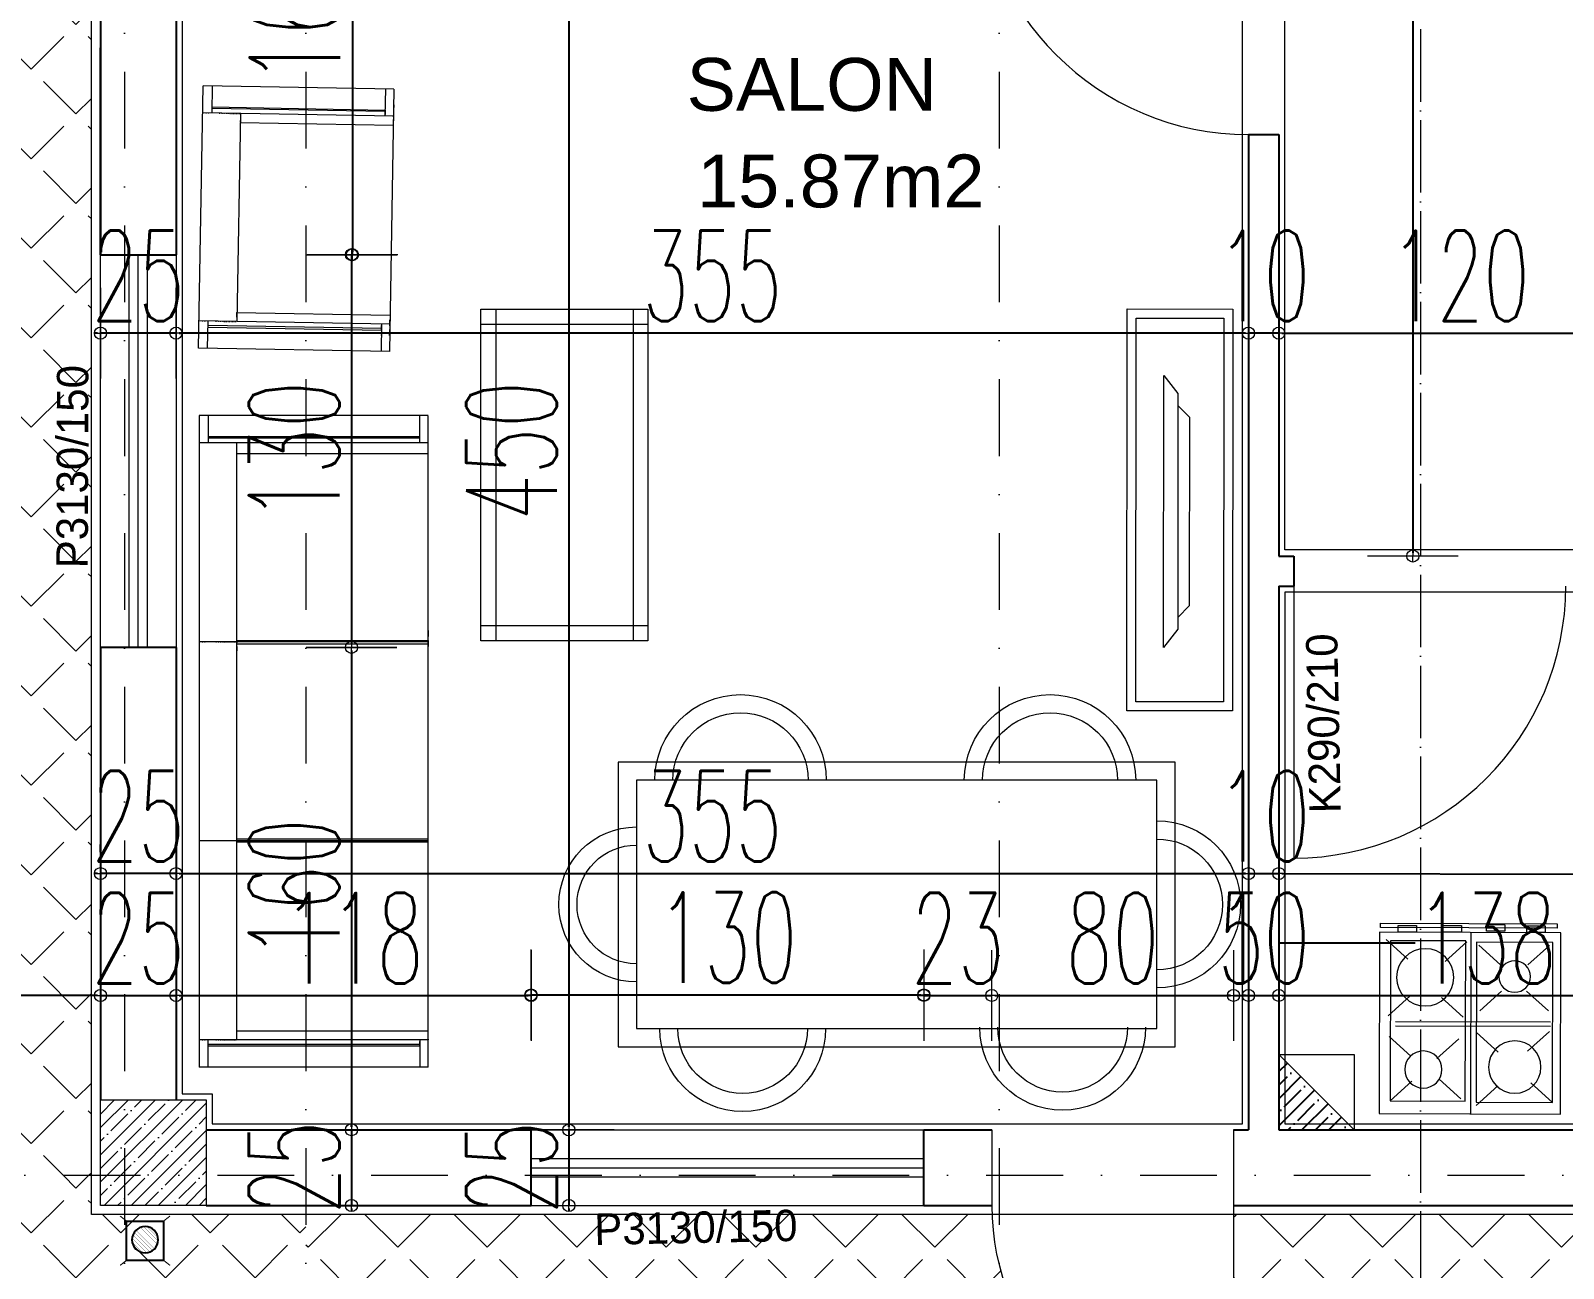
# Model space of a CAD drawing. Header units: millimetres. Extents: x -16104 to 67872, y -88009 to 12107.
# Drawn here: x 7998 to 8506, y -7465 to -7055 of the extents above; entities that cross this region are included whole.
import ezdxf

# ---------------------------------------------------------------- set-up
doc = ezdxf.new("R2010")
doc.units = ezdxf.units.MM
for name, pattern in [('ACAD_ISO04W100', [30, 24, -3, 0, -3]), ('ACAD_ISO07W100', [3, 0, -3]), ('DASHDOTX2', [50.8, 25.4, -12.7, 0, -12.7])]:
    doc.linetypes.add(name, pattern=pattern)
doc.layers.get('0').update_dxf_attribs({"color": 241})
for name, color, linetype, lineweight in [('AKS', 1, 'ACAD_ISO07W100', 5), ('akslar', 144, 'Continuous', 20), ('baca', 46, 'Continuous', 5), ('bacas', 11, 'Continuous', 5), ('duvar', 123, 'Continuous', 25), ('emsal&kolon', 1, 'Continuous', 5), ('kapı', 3, 'Continuous', 5), ('kolon', 1, 'Continuous', 5), ('OLCU', 54, 'Continuous', 13), ('pencere', 5, 'Continuous', 5), ('POZ', 36, 'Continuous', 18), ('SıVA', 40, 'Continuous', 9), ('tefriş', 30, 'Continuous', 5), ('ÖLÇÜ', 252, 'Continuous', 20)]:
    doc.layers.add(name, color=color, linetype=linetype, lineweight=lineweight)
doc.layers.add('tarama korıdor', color=33, linetype='Continuous')
doc.styles.add('DIM', font='Txttw.shx', dxfattribs={"width": 0.6})
doc.styles.add('M2', font='stylu.ttf', dxfattribs={"height": 10})
doc.dimstyles.new('50', dxfattribs={"dimscale": 0, "dimtxt": 30, "dimasz": 1, "dimexe": 0, "dimexo": 2, "dimgap": 4, "dimtad": 1, "dimdec": 0, "dimzin": 0, "dimdsep": 46, "dimtxsty": 'DIM', "dimblk1": 'DOT', "dimblk2": 'DOT', "dimsah": 1, "dimcen": 1.5, "dimdle": 3, "dimse1": 1, "dimse2": 1, "dimclrd": 256, "dimclre": 9, "dimclrt": 256, "dimadec": 0, "dimazin": 0, "dimtfac": 0.24, "dimtdec": 0, "dimtix": 1, "dimtmove": 2, "dimatfit": 3, "dimldrblk": 'DOT', "dimfxl": 0, "dimtolj": 1, "dimtzin": 15, "dimarcsym": 0})
pattern_1 = [(45, (-3603.393, 0), (-14.817423, 14.817423), [15.24, -5.715]), (135, (-3603.393, 0), (-14.817423, -14.817423), [15.24, -5.715])]

# ---------------------------------------------------------------- blocks, each defined once
blk = doc.blocks.new('ocak')
at = {"layer": 'tefriş', "linetype": 'Continuous'}
for p, q in [((16296.72, -4660.22), (16356.72, -4660.22)), ((16296.72, -4720.22), (16296.72, -4660.22)), ((16327.06, -4660.22), (16327.06, -4720.22)), ((16356.72, -4660.22), (16356.72, -4720.22)), ((16300.32, -4664.37), (16325.23, -4664.37)), ((16300.32, -4717.41), (16300.32, -4664.37)), ((16307.53, -4670.9), (16300.32, -4664.37)), ((16316.56, -4671.64), (16323.76, -4665.1)), ((16325.23, -4664.37), (16325.23, -4717.41)), ((16336.03, -4669.44), (16328.83, -4662.97)), ((16328.83, -4664.01), (16354.1, -4664.01)), ((16328.83, -4717.05), (16328.83, -4664.01)), ((16346.89, -4670.54), (16354.1, -4664.01)), ((16354.1, -4664.01), (16354.1, -4717.05)), ((16299.96, -4685.67), (16307.16, -4679.2)), ((16323.03, -4685), (16315.83, -4678.47)), ((16328.83, -4687.14), (16336.03, -4680.61)), ((16353, -4687.5), (16345.8, -4680.97)), ((16306.79, -4699.04), (16299.59, -4692.57)), ((16302.09, -4689.27), (16353.36, -4689.27)), ((16302.09, -4690.74), (16353.36, -4690.74)), ((16317.29, -4698.67), (16324.49, -4692.2)), ((16337.13, -4700.87), (16329.93, -4694.34)), ((16345.43, -4700.87), (16352.69, -4694.34)), ((16298.86, -4717.84), (16306.06, -4711.31)), ((16325.59, -4717.11), (16318.39, -4710.58)), ((16329.56, -4716.01), (16336.76, -4709.54)), ((16353, -4716.01), (16345.8, -4709.54)), ((16325.23, -4717.41), (16300.32, -4717.41)), ((16354.1, -4717.05), (16328.83, -4717.05)), ((16356.72, -4720.22), (16296.72, -4720.22)), ((16297.03, -4721.75), (16297.03, -4723.21)), ((16355.5, -4721.75), (16297.03, -4721.75)), ((16308.93, -4720.28), (16302.83, -4720.28)), ((16302.83, -4720.28), (16302.83, -4722.48)), ((16302.83, -4722.48), (16308.93, -4722.48)), ((16308.93, -4722.48), (16308.93, -4720.28)), ((16317.6, -4720.28), (16317.6, -4722.48)), ((16323.76, -4720.28), (16317.6, -4720.28)), ((16317.6, -4722.48), (16323.76, -4722.48)), ((16323.76, -4722.48), (16323.76, -4720.28)), ((16338.17, -4720.65), (16332.06, -4720.65)), ((16332.06, -4720.65), (16332.06, -4722.84)), ((16332.06, -4722.84), (16338.17, -4722.84)), ((16338.17, -4722.84), (16338.17, -4720.65)), ((16345.43, -4720.28), (16345.43, -4722.48)), ((16351.53, -4720.28), (16345.43, -4720.28)), ((16345.43, -4722.48), (16351.53, -4722.48)), ((16351.53, -4722.48), (16351.53, -4720.28)), ((16355.5, -4723.21), (16355.5, -4721.75)), ((16297.03, -4723.21), (16355.5, -4723.21))]:
    blk.add_line(p, q, dxfattribs=at).dxf.unprotected_set("ltscale", 0)
for centre, radius in [((16341.58, -4675.72), 8.68), ((16311.31, -4674.81), 6.15), ((16311.86, -4705.33), 9.47), ((16341.46, -4705.69), 5.22)]:
    blk.add_circle(centre, radius, dxfattribs=at).dxf.unprotected_set("ltscale", 0)
blk = doc.blocks.new('DOT')
for p, q in [((0, 15), (0, -15)), ((-2, 0), (0, 0)), ((2, 0), (0, 0))]:
    blk.add_line(p, q)
blk.add_circle((0, 0), 2)
blk = doc.blocks.new('*D8297')
at = {"layer": 'Defpoints', "color": 0, "transparency": 16777216}
for p in [(8046.6, -6969.43), (8046.6, -7129.31), (8104.96, -7129.31)]:
    blk.add_point(p, dxfattribs=at)
at = {"layer": 'OLCU', "lineweight": -2, "transparency": 16777216}
blk.add_line((8104.96, -6970.43), (8104.96, -7128.31), dxfattribs=at)
for p, rotation in [((8104.96, -6969.43), 90), ((8104.96, -7129.31), 270)]:
    blk.add_blockref('DOT', p, dxfattribs=dict(at, rotation=rotation))
at = {"layer": 'OLCU', "transparency": 16777216, "insert": (8085.96, -7049.37), "char_height": 30, "attachment_point": 5, "rotation": 90, "style": 'DIM'}
blk.add_mtext('\\A1;160', dxfattribs=at)
blk = doc.blocks.new('*D8298')
at = {"layer": 'Defpoints', "color": 0, "transparency": 16777216}
for p in [(8046.6, -7129.31), (8046.6, -7259.31), (8104.66, -7259.31)]:
    blk.add_point(p, dxfattribs=at)
at = {"layer": 'OLCU', "lineweight": -2, "transparency": 16777216}
blk.add_line((8104.66, -7130.31), (8104.66, -7258.31), dxfattribs=at)
for p, rotation in [((8104.66, -7129.31), 90), ((8104.66, -7259.31), 270)]:
    blk.add_blockref('DOT', p, dxfattribs=dict(at, rotation=rotation))
at = {"layer": 'OLCU', "transparency": 16777216, "insert": (8085.66, -7194.31), "char_height": 30, "attachment_point": 5, "rotation": 90, "style": 'DIM'}
blk.add_mtext('\\A1;130', dxfattribs=at)
blk = doc.blocks.new('*D8083')
at = {"layer": 'Defpoints', "color": 0, "transparency": 16777216}
for p in [(8080.18, -7259.31), (8080.18, -7418.99), (8104.66, -7418.99)]:
    blk.add_point(p, dxfattribs=at)
at = {"layer": 'OLCU', "lineweight": -2, "transparency": 16777216}
blk.add_line((8104.66, -7260.31), (8104.66, -7417.99), dxfattribs=at)
for p, rotation in [((8104.66, -7259.31), 90), ((8104.66, -7418.99), 270)]:
    blk.add_blockref('DOT', p, dxfattribs=dict(at, rotation=rotation))
at = {"layer": 'OLCU', "transparency": 16777216, "insert": (8085.66, -7339.15), "char_height": 30, "attachment_point": 5, "rotation": 90, "style": 'DIM'}
blk.add_mtext('\\A1;160', dxfattribs=at)
blk = doc.blocks.new('*D8084')
at = {"layer": 'Defpoints', "color": 0, "transparency": 16777216}
for p in [(8104.66, -7418.99), (8104.66, -7444.06), (8104.66, -7444.06)]:
    blk.add_point(p, dxfattribs=at)
at = {"layer": 'OLCU', "lineweight": -2, "transparency": 16777216}
for p, q in [((8104.66, -7417.99), (8104.66, -7416.99)), ((8104.66, -7418.99), (8104.66, -7444.06)), ((8104.66, -7445.06), (8104.66, -7446.06))]:
    blk.add_line(p, q, dxfattribs=at)
for p, rotation in [((8104.66, -7418.99), 270), ((8104.66, -7444.06), 90)]:
    blk.add_blockref('DOT', p, dxfattribs=dict(at, rotation=rotation))
at = {"layer": 'OLCU', "transparency": 16777216, "insert": (8085.66, -7431.52), "char_height": 30, "attachment_point": 5, "rotation": 90, "style": 'DIM'}
blk.add_mtext('\\A1;25', dxfattribs=at)
blk = doc.blocks.new('*D8300')
at = {"layer": 'Defpoints', "color": 0, "transparency": 16777216}
for p in [(8046.6, -7374.57), (8021.6, -7409.06), (8046.6, -7409.06)]:
    blk.add_point(p, dxfattribs=at)
at = {"layer": 'OLCU', "lineweight": -2, "transparency": 16777216}
for p, q in [((8020.6, -7374.57), (8019.6, -7374.57)), ((8021.6, -7374.57), (8046.6, -7374.57)), ((8047.6, -7374.57), (8048.6, -7374.57))]:
    blk.add_line(p, q, dxfattribs=at)
blk.add_blockref('DOT', (8021.6, -7374.57), dxfattribs=at)
at = {"layer": 'OLCU', "lineweight": -2, "transparency": 16777216, "rotation": 180}
blk.add_blockref('DOT', (8046.6, -7374.57), dxfattribs=at)
at = {"layer": 'OLCU', "transparency": 16777216, "insert": (8034.1, -7355.57), "char_height": 30, "attachment_point": 5, "style": 'DIM'}
blk.add_mtext('\\A1;25', dxfattribs=at)
blk = doc.blocks.new('*D8085')
at = {"layer": 'Defpoints', "color": 0, "transparency": 16777216}
for p in [(8164.1, -7374.57), (8046.6, -7409.06), (8164.1, -7419.06)]:
    blk.add_point(p, dxfattribs=at)
at = {"layer": 'OLCU', "lineweight": -2, "transparency": 16777216}
blk.add_line((8047.6, -7374.57), (8163.1, -7374.57), dxfattribs=at)
at = {"layer": 'OLCU', "lineweight": -2, "transparency": 16777216, "rotation": 180}
blk.add_blockref('DOT', (8046.6, -7374.57), dxfattribs=at)
at = {"layer": 'OLCU', "lineweight": -2, "transparency": 16777216}
blk.add_blockref('DOT', (8164.1, -7374.57), dxfattribs=at)
at = {"layer": 'OLCU', "transparency": 16777216, "insert": (8105.35, -7355.57), "char_height": 30, "attachment_point": 5, "style": 'DIM'}
blk.add_mtext('\\A1;118', dxfattribs=at)
blk = doc.blocks.new('*D8301')
at = {"layer": 'Defpoints', "color": 0, "transparency": 16777216}
for p in [(8294.1, -7374.36), (8164.1, -7419.06), (8294.1, -7419.06)]:
    blk.add_point(p, dxfattribs=at)
at = {"layer": 'OLCU', "lineweight": -2, "transparency": 16777216}
blk.add_line((8165.1, -7374.36), (8293.1, -7374.36), dxfattribs=at)
at = {"layer": 'OLCU', "lineweight": -2, "transparency": 16777216, "rotation": 180}
blk.add_blockref('DOT', (8164.1, -7374.36), dxfattribs=at)
at = {"layer": 'OLCU', "lineweight": -2, "transparency": 16777216}
blk.add_blockref('DOT', (8294.1, -7374.36), dxfattribs=at)
at = {"layer": 'OLCU', "transparency": 16777216, "insert": (8229.1, -7355.36), "char_height": 30, "attachment_point": 5, "style": 'DIM'}
blk.add_mtext('\\A1;130', dxfattribs=at)
blk = doc.blocks.new('*D8302')
at = {"layer": 'Defpoints', "color": 0, "transparency": 16777216}
for p in [(8396.6, -7374.53), (8316.6, -7419.06), (8396.6, -7419.06)]:
    blk.add_point(p, dxfattribs=at)
at = {"layer": 'OLCU', "lineweight": -2, "transparency": 16777216}
blk.add_line((8317.6, -7374.53), (8395.6, -7374.53), dxfattribs=at)
at = {"layer": 'OLCU', "lineweight": -2, "transparency": 16777216, "rotation": 180}
blk.add_blockref('DOT', (8316.6, -7374.53), dxfattribs=at)
at = {"layer": 'OLCU', "lineweight": -2, "transparency": 16777216}
blk.add_blockref('DOT', (8396.6, -7374.53), dxfattribs=at)
at = {"layer": 'OLCU', "transparency": 16777216, "insert": (8356.6, -7355.53), "char_height": 30, "attachment_point": 5, "style": 'DIM'}
blk.add_mtext('\\A1;80', dxfattribs=at)
blk = doc.blocks.new('*D8086')
at = {"layer": 'Defpoints', "color": 0, "transparency": 16777216}
for p in [(8401.6, -7374.53), (8396.6, -7419.7), (8401.6, -7419.7)]:
    blk.add_point(p, dxfattribs=at)
at = {"layer": 'OLCU', "lineweight": -2, "transparency": 16777216}
for p, q in [((8395.6, -7374.53), (8394.6, -7374.53)), ((8396.6, -7374.53), (8401.6, -7374.53)), ((8402.6, -7374.53), (8403.6, -7374.53))]:
    blk.add_line(p, q, dxfattribs=at)
blk.add_blockref('DOT', (8396.6, -7374.53), dxfattribs=at)
at = {"layer": 'OLCU', "lineweight": -2, "transparency": 16777216, "rotation": 180}
blk.add_blockref('DOT', (8401.6, -7374.53), dxfattribs=at)
at = {"layer": 'OLCU', "transparency": 16777216, "insert": (8399.1, -7355.53), "char_height": 30, "attachment_point": 5, "style": 'DIM'}
blk.add_mtext('\\A1;5', dxfattribs=at)
blk = doc.blocks.new('*D8087')
at = {"layer": 'Defpoints', "color": 0, "transparency": 16777216}
for p in [(8401.6, -7374.53), (8411.6, -7374.53), (8411.6, -7374.53)]:
    blk.add_point(p, dxfattribs=at)
at = {"layer": 'OLCU', "lineweight": -2, "transparency": 16777216}
for p, q in [((8400.6, -7374.53), (8399.6, -7374.53)), ((8401.6, -7374.53), (8411.6, -7374.53)), ((8412.6, -7374.53), (8413.6, -7374.53))]:
    blk.add_line(p, q, dxfattribs=at)
blk.add_blockref('DOT', (8401.6, -7374.53), dxfattribs=at)
at = {"layer": 'OLCU', "lineweight": -2, "transparency": 16777216, "rotation": 180}
blk.add_blockref('DOT', (8411.6, -7374.53), dxfattribs=at)
at = {"layer": 'OLCU', "transparency": 16777216, "insert": (8406.6, -7355.53), "char_height": 30, "attachment_point": 5, "style": 'DIM'}
blk.add_mtext('\\A1;10', dxfattribs=at)
blk = doc.blocks.new('*D8303')
at = {"layer": 'Defpoints', "color": 0, "transparency": 16777216}
for p in [(8549.1, -7374.53), (8411.6, -7419.06), (8549.1, -7419.06)]:
    blk.add_point(p, dxfattribs=at)
at = {"layer": 'OLCU', "lineweight": -2, "transparency": 16777216}
blk.add_line((8412.6, -7374.53), (8548.1, -7374.53), dxfattribs=at)
at = {"layer": 'OLCU', "lineweight": -2, "transparency": 16777216, "rotation": 180}
blk.add_blockref('DOT', (8411.6, -7374.53), dxfattribs=at)
at = {"layer": 'OLCU', "lineweight": -2, "transparency": 16777216}
blk.add_blockref('DOT', (8549.1, -7374.53), dxfattribs=at)
at = {"layer": 'OLCU', "transparency": 16777216, "insert": (8480.35, -7355.53), "char_height": 30, "attachment_point": 5, "style": 'DIM'}
blk.add_mtext('\\A1;138', dxfattribs=at)
blk = doc.blocks.new('*D8305')
at = {"layer": 'Defpoints', "color": 0, "transparency": 16777216}
for p in [(8046.6, -7334.19), (8401.6, -7334.19), (8401.6, -7334.19)]:
    blk.add_point(p, dxfattribs=at)
at = {"layer": 'OLCU', "lineweight": -2, "transparency": 16777216}
blk.add_line((8047.6, -7334.19), (8400.6, -7334.19), dxfattribs=at)
at = {"layer": 'OLCU', "lineweight": -2, "transparency": 16777216, "rotation": 180}
blk.add_blockref('DOT', (8046.6, -7334.19), dxfattribs=at)
at = {"layer": 'OLCU', "lineweight": -2, "transparency": 16777216}
blk.add_blockref('DOT', (8401.6, -7334.19), dxfattribs=at)
at = {"layer": 'OLCU', "transparency": 16777216, "insert": (8224.1, -7315.19), "char_height": 30, "attachment_point": 5, "style": 'DIM'}
blk.add_mtext('\\A1;355', dxfattribs=at)
blk = doc.blocks.new('*D8096')
at = {"layer": 'Defpoints', "color": 0, "transparency": 16777216}
for p in [(8531.6, -7155.31), (8411.6, -7260.33), (8531.6, -7260.33)]:
    blk.add_point(p, dxfattribs=at)
at = {"layer": 'OLCU', "lineweight": -2, "transparency": 16777216}
blk.add_line((8412.6, -7155.31), (8530.6, -7155.31), dxfattribs=at)
at = {"layer": 'OLCU', "lineweight": -2, "transparency": 16777216, "rotation": 180}
blk.add_blockref('DOT', (8411.6, -7155.31), dxfattribs=at)
at = {"layer": 'OLCU', "lineweight": -2, "transparency": 16777216}
blk.add_blockref('DOT', (8531.6, -7155.31), dxfattribs=at)
at = {"layer": 'OLCU', "transparency": 16777216, "insert": (8471.6, -7136.31), "char_height": 30, "attachment_point": 5, "style": 'DIM'}
blk.add_mtext('\\A1;120', dxfattribs=at)
blk = doc.blocks.new('*D8320')
at = {"layer": 'Defpoints', "color": 0, "transparency": 16777216}
for p in [(8411.6, -6719.56), (8411.6, -7229.06), (8455.96, -7229.06)]:
    blk.add_point(p, dxfattribs=at)
at = {"layer": 'OLCU', "lineweight": -2, "transparency": 16777216}
blk.add_line((8455.96, -6720.56), (8455.96, -7228.06), dxfattribs=at)
for p, rotation in [((8455.96, -6719.56), 90), ((8455.96, -7229.06), 270)]:
    blk.add_blockref('DOT', p, dxfattribs=dict(at, rotation=rotation))
at = {"layer": 'OLCU', "transparency": 16777216, "insert": (8436.96, -6974.31), "char_height": 30, "attachment_point": 5, "rotation": 90, "style": 'DIM'}
blk.add_mtext('\\A1;510', dxfattribs=at)
blk = doc.blocks.new('DFG')
at = {"layer": 'tefriş'}
for points in [[(38169.15, -3228.78), (38169.11, -3095.78), (38204.11, -3095.77), (38204.15, -3228.77)], [(38172.15, -3225.78), (38172.11, -3098.78), (38201.11, -3098.77), (38201.15, -3225.77)], [(38187.31, -3200.75), (38187.26, -3122.74), (38191.96, -3116.74), (38192.02, -3206.74)]]:
    blk.add_lwpolyline(points, close=True, dxfattribs=at)
blk.add_lwpolyline([(38187.26, -3126.64), (38183.36, -3130.59), (38183.41, -3192.9), (38187.31, -3196.85)], dxfattribs=at)
blk = doc.blocks.new('sec')
at = {"layer": 'bacas'}
for p, q in [((9731.12, -593.55), (9731.12, -669.3)), ((9731.12, -593.55), (9946.75, -593.55)), ((9731.12, -593.55), (9731.12, -669.3)), ((9736.37, -593.55), (9738.37, -593.55)), ((9736.37, -593.55), (9738.37, -593.55)), ((9739.62, -593.55), (9741.62, -593.55)), ((9739.62, -593.55), (9741.62, -593.55)), ((9740.12, -593.55), (9740.12, -669.3)), ((9740.37, -593.55), (9740.12, -593.55)), ((9740.12, -593.55), (9740.12, -669.3)), ((9740.37, -593.55), (9740.12, -593.55)), ((9743.12, -656.8), (9743.12, -593.55)), ((9743.12, -656.8), (9743.12, -593.55)), ((9797, -593.55), (9946.75, -593.55)), ((9805.56, -593.55), (9805.56, -656.8)), ((9805.56, -593.55), (9805.56, -656.8)), ((9806.12, -669.3), (9806.12, -593.55)), ((9806.12, -669.3), (9806.12, -593.55)), ((9806.62, -593.55), (9806.62, -656.8)), ((9806.62, -593.55), (9806.62, -656.8)), ((9872.37, -593.55), (9870.37, -593.55)), ((9872.37, -593.55), (9870.37, -593.55)), ((9871.18, -593.55), (9871.18, -656.8)), ((9871.62, -593.55), (9871.87, -593.55)), ((9871.62, -593.55), (9871.87, -593.55)), ((9871.87, -593.55), (9871.87, -669.3)), ((9872.25, -593.55), (9872.25, -656.8)), ((9875.62, -593.55), (9873.62, -593.55)), ((9875.62, -593.55), (9873.62, -593.55)), ((9934.26, -656.8), (9934.26, -593.55)), ((9937.83, -593.56), (9937.83, -669.31)), ((9946.83, -593.56), (9946.83, -669.31)), ((9946.83, -593.56), (9946.83, -669.31)), ((9740.12, -596.3), (9731.12, -596.3)), ((9740.12, -596.3), (9731.12, -596.3)), ((9737.12, -596.3), (9736.37, -596.3)), ((9737.12, -596.3), (9736.37, -596.3)), ((9738.12, -666.3), (9738.12, -596.3)), ((9738.12, -596.3), (9739.62, -596.3)), ((9738.12, -666.3), (9738.12, -596.3)), ((9738.12, -596.3), (9739.62, -596.3)), ((9738.37, -596.3), (9738.62, -596.3)), ((9738.37, -596.3), (9738.62, -596.3)), ((9738.62, -596.3), (9738.62, -666.3)), ((9738.62, -596.3), (9738.62, -666.3)), ((9937.75, -596.3), (9946.75, -596.3)), ((9937.75, -596.3), (9946.75, -596.3)), ((9939.33, -596.31), (9939.33, -666.31)), ((9939.33, -596.31), (9939.33, -666.31)), ((9939.83, -666.31), (9939.83, -596.31)), ((9939.83, -666.31), (9939.83, -596.31)), ((9740.12, -656.8), (9871.87, -656.8)), ((9740.12, -656.8), (9740.37, -656.8)), ((9740.12, -656.8), (9937.83, -656.8)), ((9740.12, -656.8), (9740.37, -656.8)), ((9740.12, -657.3), (9740.12, -657.05)), ((9740.12, -657.3), (9740.12, -657.05)), ((9740.12, -657.8), (9740.12, -657.55)), ((9740.12, -657.8), (9740.12, -657.55)), ((9740.12, -658.3), (9740.12, -658.05)), ((9740.12, -658.3), (9740.12, -658.05)), ((9740.12, -658.8), (9740.12, -658.55)), ((9740.12, -658.8), (9740.12, -658.55)), ((9740.12, -659.3), (9740.12, -659.05)), ((9740.12, -659.3), (9740.12, -659.05)), ((9741.62, -656.8), (9743.12, -656.8)), ((9741.62, -656.8), (9743.12, -656.8)), ((9870.37, -656.8), (9868.87, -656.8)), ((9870.37, -656.8), (9868.87, -656.8)), ((9871.87, -656.8), (9871.62, -656.8)), ((9871.87, -656.8), (9871.62, -656.8)), ((9871.87, -657.3), (9871.87, -657.05)), ((9871.87, -657.3), (9871.87, -657.05)), ((9871.87, -657.8), (9871.87, -657.55)), ((9871.87, -657.8), (9871.87, -657.55)), ((9871.87, -658.3), (9871.87, -658.05)), ((9871.87, -658.3), (9871.87, -658.05)), ((9871.87, -658.8), (9871.87, -658.55)), ((9871.87, -658.8), (9871.87, -658.55)), ((9871.87, -659.3), (9871.87, -659.05)), ((9871.87, -659.3), (9871.87, -659.05)), ((9740.12, -659.8), (9740.12, -659.55)), ((9740.12, -659.8), (9740.12, -659.55)), ((9740.12, -660.3), (9740.12, -660.05)), ((9740.12, -660.3), (9740.12, -660.05)), ((9740.12, -661.05), (9740.12, -660.55)), ((9740.12, -661.05), (9740.12, -660.55)), ((9740.12, -661.55), (9740.12, -661.3)), ((9740.12, -661.55), (9740.12, -661.3)), ((9740.12, -662.3), (9740.12, -662.05)), ((9740.12, -662.3), (9740.12, -662.05)), ((9740.12, -663.05), (9740.12, -662.8)), ((9740.12, -663.05), (9740.12, -662.8)), ((9740.12, -663.8), (9740.12, -663.55)), ((9740.12, -663.8), (9740.12, -663.55)), ((9871.87, -659.8), (9871.87, -659.55)), ((9871.87, -659.8), (9871.87, -659.55)), ((9871.87, -660.3), (9871.87, -660.05)), ((9871.87, -660.3), (9871.87, -660.05)), ((9871.87, -661.05), (9871.87, -660.55)), ((9871.87, -661.05), (9871.87, -660.55)), ((9871.87, -661.55), (9871.87, -661.3)), ((9871.87, -661.55), (9871.87, -661.3)), ((9871.87, -662.3), (9871.87, -662.05)), ((9871.87, -662.3), (9871.87, -662.05)), ((9871.87, -663.05), (9871.87, -662.8)), ((9871.87, -663.05), (9871.87, -662.8)), ((9871.87, -663.8), (9871.87, -663.55)), ((9871.87, -663.8), (9871.87, -663.55)), ((9731.12, -666.3), (9740.12, -666.3)), ((9731.12, -666.3), (9740.12, -666.3)), ((9946.83, -669.31), (9731.12, -669.3)), ((9740.12, -667.55), (9740.12, -667.3)), ((9740.12, -667.55), (9740.12, -667.3)), ((9740.12, -668.3), (9740.12, -668.05)), ((9740.12, -668.3), (9740.12, -668.05)), ((9946.83, -669.31), (9797.08, -669.31)), ((9871.87, -667.55), (9871.87, -667.3)), ((9871.87, -667.55), (9871.87, -667.3)), ((9871.87, -668.3), (9871.87, -668.05)), ((9871.87, -668.3), (9871.87, -668.05)), ((9946.83, -666.31), (9937.83, -666.31)), ((9946.83, -666.31), (9937.83, -666.31))]:
    blk.add_line(p, q, dxfattribs=at)
blk = doc.blocks.new('NEWBLOCK5')
at = {"layer": 'bacas'}
for p, q in [((1.4704, -0.1965), (0.3729, -0.1965)), ((0.3729, -0.1965), (0.3729, -0.749)), ((0.4229, -0.1965), (0.4229, -0.749)), ((1.4204, -0.1965), (1.4204, -0.749)), ((1.4704, -0.749), (1.4704, -0.1965)), ((0.3729, -0.2465), (1.4704, -0.2465)), ((1.4704, -0.7015), (0.3729, -0.7015)), ((0.3729, -0.749), (1.4704, -0.749))]:
    blk.add_line(p, q, dxfattribs=at)
blk = doc.blocks.new('rb')
at = {"layer": 'tefriş'}
for points in [[(1548.4, 487.07), (1595.5, 487.07), (1595.5, 394.92), (1548.4, 394.92)], [(1551.4, 484.07), (1592.5, 484.07), (1592.5, 397.92), (1551.4, 397.92)]]:
    blk.add_lwpolyline(points, close=True, dxfattribs=at)
for centre, radius, start, end in [((1571.95, 484.07), 12.83, 0, 180), ((1571.95, 484.07), 9.83, 0, 180), ((1551.4, 466.84), 14.18, 90, 270), ((1592.5, 466.49), 13.72, 270, 90), ((1551.4, 466.84), 11.18, 90, 270), ((1592.5, 466.49), 10.72, 270, 90), ((1551.4, 415.62), 14.18, 90, 270), ((1551.4, 415.62), 11.18, 90, 270), ((1592.29, 413.54), 13.72, 270, 90), ((1592.29, 413.54), 10.72, 270, 90), ((1571.95, 397.92), 13.83, 180, 0), ((1571.95, 397.92), 10.83, 180, 0)]:
    blk.add_arc(centre, radius, start, end, dxfattribs=at)
blk = doc.blocks.new('tekli.')
at = {"layer": 'bacas'}
for p, q in [((43.44, 0), (-43.44, 0)), ((-43.44, 0), (-43.44, -63.16)), ((-38.19, 0), (-36.19, 0)), ((-34.94, 0), (-32.94, 0)), ((-34.19, 0), (-34.44, 0)), ((-34.44, 0), (-34.44, -63.16)), ((-31.44, -50.66), (-31.44, 0)), ((31.44, -50.66), (31.44, 0)), ((34.94, 0), (32.94, 0)), ((34.19, 0), (34.44, 0)), ((34.44, 0), (34.44, -63.16)), ((38.19, 0), (36.19, 0)), ((43.44, 0), (43.44, -63.16)), ((-34.44, -2.75), (-43.44, -2.75)), ((-37.44, -2.75), (-38.19, -2.75)), ((-36.44, -60.16), (-36.44, -2.75)), ((-36.44, -2.75), (-34.94, -2.75)), ((-36.19, -2.75), (-35.94, -2.75)), ((-35.94, -2.75), (-35.94, -60.16)), ((34.44, -2.75), (43.44, -2.75)), ((36.44, -2.75), (34.94, -2.75)), ((35.94, -2.75), (35.94, -60.16)), ((36.19, -2.75), (35.94, -2.75)), ((36.44, -60.16), (36.44, -2.75)), ((37.44, -2.75), (38.19, -2.75)), ((34.44, -50.66), (-34.44, -50.66)), ((-34.44, -50.66), (-34.19, -50.66)), ((-32.94, -50.66), (-31.44, -50.66)), ((32.94, -50.66), (31.44, -50.66)), ((34.44, -50.66), (34.19, -50.66)), ((-34.44, -51.16), (-34.44, -50.91)), ((-34.44, -51.66), (-34.44, -51.41)), ((-34.44, -52.16), (-34.44, -51.91)), ((-34.44, -52.66), (-34.44, -52.41)), ((-34.44, -53.16), (-34.44, -52.91)), ((-34.44, -53.66), (-34.44, -53.41)), ((-34.44, -54.16), (-34.44, -53.91)), ((-34.44, -54.91), (-34.44, -54.41)), ((-34.44, -55.41), (-34.44, -55.16)), ((34.44, -51.16), (34.44, -50.91)), ((34.44, -51.66), (34.44, -51.41)), ((34.44, -52.16), (34.44, -51.91)), ((34.44, -52.66), (34.44, -52.41)), ((34.44, -53.16), (34.44, -52.91)), ((34.44, -53.66), (34.44, -53.41)), ((34.44, -54.16), (34.44, -53.91)), ((34.44, -54.91), (34.44, -54.41)), ((34.44, -55.41), (34.44, -55.16)), ((-43.44, -60.16), (-34.44, -60.16)), ((-34.44, -56.16), (-34.44, -55.91)), ((-34.44, -56.91), (-34.44, -56.66)), ((-34.44, -57.66), (-34.44, -57.41)), ((34.44, -56.16), (34.44, -55.91)), ((34.44, -56.91), (34.44, -56.66)), ((34.44, -57.66), (34.44, -57.41)), ((43.44, -60.16), (34.44, -60.16)), ((-43.44, -63.16), (43.44, -63.16)), ((-34.44, -61.41), (-34.44, -61.16)), ((-34.44, -62.16), (-34.44, -61.91)), ((34.44, -61.41), (34.44, -61.16)), ((34.44, -62.16), (34.44, -61.91))]:
    blk.add_line(p, q, dxfattribs=at)
blk = doc.blocks.new('*D8235')
at = {"layer": 'Defpoints', "color": 0, "transparency": 16777216}
for p in [(7871.6, -7374.57), (7871.6, -7374.57), (8021.6, -7374.57)]:
    blk.add_point(p, dxfattribs=at)
at = {"layer": 'OLCU', "lineweight": -2, "transparency": 16777216}
blk.add_line((8020.6, -7374.57), (7872.6, -7374.57), dxfattribs=at)
at = {"layer": 'OLCU', "lineweight": -2, "transparency": 16777216, "rotation": 180}
blk.add_blockref('DOT', (7871.6, -7374.57), dxfattribs=at)
at = {"layer": 'OLCU', "lineweight": -2, "transparency": 16777216}
blk.add_blockref('DOT', (8021.6, -7374.57), dxfattribs=at)
at = {"layer": 'OLCU', "transparency": 16777216, "insert": (7946.6, -7355.57), "char_height": 30, "attachment_point": 5, "style": 'DIM'}
blk.add_mtext('\\A1;150', dxfattribs=at)
blk = doc.blocks.new('*D8242')
at = {"layer": 'Defpoints', "color": 0, "transparency": 16777216}
for p in [(8294.1, -7374.36), (8316.6, -7374.53), (8316.6, -7374.53)]:
    blk.add_point(p, dxfattribs=at)
at = {"layer": 'OLCU', "lineweight": -2, "transparency": 16777216}
for p, q in [((8293.1, -7374.53), (8292.1, -7374.53)), ((8294.1, -7374.53), (8316.6, -7374.53)), ((8317.6, -7374.53), (8318.6, -7374.53))]:
    blk.add_line(p, q, dxfattribs=at)
blk.add_blockref('DOT', (8294.1, -7374.53), dxfattribs=at)
at = {"layer": 'OLCU', "lineweight": -2, "transparency": 16777216, "rotation": 180}
blk.add_blockref('DOT', (8316.6, -7374.53), dxfattribs=at)
at = {"layer": 'OLCU', "transparency": 16777216, "insert": (8305.35, -7355.53), "char_height": 30, "attachment_point": 5, "style": 'DIM'}
blk.add_mtext('\\A1;23', dxfattribs=at)
blk = doc.blocks.new('*D8330')
at = {"layer": 'Defpoints', "color": 0, "transparency": 16777216}
for p in [(8021.6, -7334.19), (8021.6, -7334.19), (8046.6, -7334.19)]:
    blk.add_point(p, dxfattribs=at)
at = {"layer": 'OLCU', "lineweight": -2, "transparency": 16777216}
for p, q in [((8020.6, -7334.19), (8019.6, -7334.19)), ((8046.6, -7334.19), (8021.6, -7334.19)), ((8047.6, -7334.19), (8048.6, -7334.19))]:
    blk.add_line(p, q, dxfattribs=at)
blk.add_blockref('DOT', (8021.6, -7334.19), dxfattribs=at)
at = {"layer": 'OLCU', "lineweight": -2, "transparency": 16777216, "rotation": 180}
blk.add_blockref('DOT', (8046.6, -7334.19), dxfattribs=at)
at = {"layer": 'OLCU', "transparency": 16777216, "insert": (8034.1, -7315.19), "char_height": 30, "attachment_point": 5, "style": 'DIM'}
blk.add_mtext('\\A1;25', dxfattribs=at)
blk = doc.blocks.new('A$C412C2498')
at = {"color": 5, "const_width": 0.6}
for points in [[(3.64, 24.29), (0.19, 27)], [(23.8, 24.29), (27.26, 27)], [(3.64, 2.95), (0.19, 0.24)], [(23.8, 2.95), (27.26, 0.24)]]:
    blk.add_lwpolyline(points, dxfattribs=at)
at = {"color": 5}
blk.add_lwpolyline([(23.8, 24.29), (3.64, 24.29), (3.64, 2.95), (23.8, 2.95)], close=True, dxfattribs=at)
at = {"const_width": 0.1}
for points in [[(6.68, 12.23), (14.63, 20.17)], [(6.76, 14.48), (12.37, 20.1)], [(7.15, 10.44), (16.41, 19.71)], [(7.89, 9.07), (17.79, 18.97)], [(8.8, 8), (18.86, 18.06)], [(9.96, 7.09), (19.77, 16.9)], [(11.26, 6.45), (20.41, 15.6)], [(13.03, 6.04), (20.82, 13.83)], [(14.77, 6.07), (20.78, 12.09)], [(17.41, 7.02), (19.84, 9.45)]]:
    blk.add_lwpolyline(points, dxfattribs=at)
blk.add_circle((13.74, 13.11), 7.12)
blk = doc.blocks.new('A$C5E2C1EC0')
at = {"xscale": 0.6105719971092185, "yscale": 0.6105719971092185, "zscale": 0.6105719971092185}
blk.add_blockref('A$C412C2498', (0, 0), dxfattribs=at)
blk = doc.blocks.new('*D8335')
at = {"layer": 'Defpoints', "color": 0, "transparency": 16777216}
for p in [(8176.6, -6969.56), (8176.6, -7419.06), (8176.6, -7419.06)]:
    blk.add_point(p, dxfattribs=at)
at = {"layer": 'OLCU', "lineweight": -2, "transparency": 16777216}
blk.add_line((8176.6, -6970.56), (8176.6, -7418.06), dxfattribs=at)
for p, rotation in [((8176.6, -6969.56), 90), ((8176.6, -7419.06), 270)]:
    blk.add_blockref('DOT', p, dxfattribs=dict(at, rotation=rotation))
at = {"layer": 'OLCU', "transparency": 16777216, "insert": (8157.6, -7194.31), "char_height": 30, "attachment_point": 5, "rotation": 90, "style": 'DIM'}
blk.add_mtext('\\A1;450', dxfattribs=at)
blk = doc.blocks.new('*D8336')
at = {"layer": 'Defpoints', "color": 0, "transparency": 16777216}
for p in [(8176.6, -7419.06), (8176.6, -7444.06), (8176.6, -7444.06)]:
    blk.add_point(p, dxfattribs=at)
at = {"layer": 'OLCU', "lineweight": -2, "transparency": 16777216}
for p, q in [((8176.6, -7418.06), (8176.6, -7417.06)), ((8176.6, -7419.06), (8176.6, -7444.06)), ((8176.6, -7445.06), (8176.6, -7446.06))]:
    blk.add_line(p, q, dxfattribs=at)
for p, rotation in [((8176.6, -7419.06), 270), ((8176.6, -7444.06), 90)]:
    blk.add_blockref('DOT', p, dxfattribs=dict(at, rotation=rotation))
at = {"layer": 'OLCU', "transparency": 16777216, "insert": (8157.6, -7431.56), "char_height": 30, "attachment_point": 5, "rotation": 90, "style": 'DIM'}
blk.add_mtext('\\A1;25', dxfattribs=at)
blk = doc.blocks.new('*D8337')
at = {"layer": 'Defpoints', "color": 0, "transparency": 16777216}
for p in [(8401.6, -7334.19), (8411.6, -7334.19), (8411.6, -7334.19)]:
    blk.add_point(p, dxfattribs=at)
at = {"layer": 'OLCU', "lineweight": -2, "transparency": 16777216}
for p, q in [((8400.6, -7334.19), (8399.6, -7334.19)), ((8401.6, -7334.19), (8411.6, -7334.19)), ((8412.6, -7334.19), (8413.6, -7334.19))]:
    blk.add_line(p, q, dxfattribs=at)
blk.add_blockref('DOT', (8401.6, -7334.19), dxfattribs=at)
at = {"layer": 'OLCU', "lineweight": -2, "transparency": 16777216, "rotation": 180}
blk.add_blockref('DOT', (8411.6, -7334.19), dxfattribs=at)
at = {"layer": 'OLCU', "transparency": 16777216, "insert": (8406.6, -7315.19), "char_height": 30, "attachment_point": 5, "style": 'DIM'}
blk.add_mtext('\\A1;10', dxfattribs=at)
blk = doc.blocks.new('*D8249')
at = {"layer": 'Defpoints', "color": 0, "transparency": 16777216}
for p in [(8411.6, -7334.19), (8816.6, -7334.98), (8816.6, -7334.98)]:
    blk.add_point(p, dxfattribs=at)
at = {"layer": 'OLCU', "lineweight": -2, "transparency": 16777216}
blk.add_line((8412.6, -7334.19), (8815.6, -7334.98), dxfattribs=at)
for p, rotation in [((8411.6, -7334.19), 179.8879765038696), ((8816.6, -7334.98), 359.8879765038696)]:
    blk.add_blockref('DOT', p, dxfattribs=dict(at, rotation=rotation))
at = {"layer": 'OLCU', "transparency": 16777216, "insert": (8614.13, -7315.58), "char_height": 30, "attachment_point": 5, "rotation": 359.888, "style": 'DIM'}
blk.add_mtext('\\A1;405', dxfattribs=at)
blk = doc.blocks.new('*D8263')
at = {"layer": 'Defpoints', "color": 0, "transparency": 16777216}
for p in [(8401.6, -7155.31), (8401.6, -7155.31), (8411.6, -7155.31)]:
    blk.add_point(p, dxfattribs=at)
at = {"layer": 'OLCU', "lineweight": -2, "transparency": 16777216}
for p, q in [((8400.6, -7155.31), (8399.6, -7155.31)), ((8411.6, -7155.31), (8401.6, -7155.31)), ((8412.6, -7155.31), (8413.6, -7155.31))]:
    blk.add_line(p, q, dxfattribs=at)
blk.add_blockref('DOT', (8401.6, -7155.31), dxfattribs=at)
at = {"layer": 'OLCU', "lineweight": -2, "transparency": 16777216, "rotation": 180}
blk.add_blockref('DOT', (8411.6, -7155.31), dxfattribs=at)
at = {"layer": 'OLCU', "transparency": 16777216, "insert": (8406.6, -7136.31), "char_height": 30, "attachment_point": 5, "style": 'DIM'}
blk.add_mtext('\\A1;10', dxfattribs=at)
blk = doc.blocks.new('*D8264')
at = {"layer": 'Defpoints', "color": 0, "transparency": 16777216}
for p in [(8046.6, -7155.31), (8046.6, -7155.31), (8401.6, -7155.31)]:
    blk.add_point(p, dxfattribs=at)
at = {"layer": 'OLCU', "lineweight": -2, "transparency": 16777216}
blk.add_line((8400.6, -7155.31), (8047.6, -7155.31), dxfattribs=at)
at = {"layer": 'OLCU', "lineweight": -2, "transparency": 16777216, "rotation": 180}
blk.add_blockref('DOT', (8046.6, -7155.31), dxfattribs=at)
at = {"layer": 'OLCU', "lineweight": -2, "transparency": 16777216}
blk.add_blockref('DOT', (8401.6, -7155.31), dxfattribs=at)
at = {"layer": 'OLCU', "transparency": 16777216, "insert": (8224.1, -7136.31), "char_height": 30, "attachment_point": 5, "style": 'DIM'}
blk.add_mtext('\\A1;355', dxfattribs=at)
blk = doc.blocks.new('*D8265')
at = {"layer": 'Defpoints', "color": 0, "transparency": 16777216}
for p in [(8021.6, -7155.31), (8021.6, -7155.31), (8046.6, -7155.31)]:
    blk.add_point(p, dxfattribs=at)
at = {"layer": 'OLCU', "lineweight": -2, "transparency": 16777216}
for p, q in [((8020.6, -7155.31), (8019.6, -7155.31)), ((8046.6, -7155.31), (8021.6, -7155.31)), ((8047.6, -7155.31), (8048.6, -7155.31))]:
    blk.add_line(p, q, dxfattribs=at)
blk.add_blockref('DOT', (8021.6, -7155.31), dxfattribs=at)
at = {"layer": 'OLCU', "lineweight": -2, "transparency": 16777216, "rotation": 180}
blk.add_blockref('DOT', (8046.6, -7155.31), dxfattribs=at)
at = {"layer": 'OLCU', "transparency": 16777216, "insert": (8034.1, -7136.31), "char_height": 30, "attachment_point": 5, "style": 'DIM'}
blk.add_mtext('\\A1;25', dxfattribs=at)

msp = doc.modelspace()

# ---------------------------------------------------------------- hatches: boundary and pattern name
at = {"layer": 'duvar'}
h = msp.add_hatch(dxfattribs=at)
h.set_pattern_fill('ANSI35,_O', color=256)
h.set_pattern_definition([(45, (0, -17059.605), (-4.490128, 4.490128), []), (45, (4.49, -17059.605), (-4.490128, 4.490128), [7.9375, -1.5875, 0, -1.5875])])
h.paths.add_polyline_path([(8413.6, -7396.06), (8413.6, -7417.06), (8434.6, -7417.06)], flags=17)
h.paths.add_polyline_path([(8413.6, -7396.06), (8411.6, -7394.06), (8411.6, -7419.06), (8436.6, -7419.06), (8434.6, -7417.06), (8413.6, -7417.06)])
at = {"layer": 'kolon'}
h = msp.add_hatch(dxfattribs=at)
h.set_pattern_fill('ANSI35,_O', color=256)
h.set_pattern_definition([(45, (-13584.8345, -11854.48), (-4.490128, 4.490128), []), (45, (-13580.3444, -11854.48), (-4.490128, 4.490128), [7.9375, -1.5875, 0, -1.5875])])
h.paths.add_polyline_path([(8056.6, -7444.06), (8056.6, -7409.06), (8021.6, -7409.06), (8021.6, -7444.06)])
at = {"layer": 'ÖLÇÜ'}
h = msp.add_hatch(dxfattribs=at)
h.set_pattern_fill('ANGLE,_O', color=256, scale=3, angle=45)
h.set_pattern_definition(pattern_1)
h.paths.add_polyline_path([(8018.6, -6969.56), (8018.6, -6959.56), (7871.6, -6959.56), (7871.6, -6969.56)])
h.paths.add_polyline_path([(7871.6, -6969.56), (7871.6, -6994.06), (8018.6, -6994.06), (8018.6, -6969.56)])
h.paths.add_polyline_path([(8029.56, -7447.06), (8018.6, -7447.06), (8018.6, -7434.06), (7871.6, -7434.06), (7871.6, -7594.06), (8029.56, -7594.06)])
h.paths.add_polyline_path([(8029.56, -7594.06), (8089.6, -7594.06), (8089.6, -7447.06), (8029.56, -7447.06)])
h = msp.add_hatch(dxfattribs=at)
h.set_pattern_fill('ANGLE,_O', color=256, scale=3, angle=45)
h.set_pattern_definition([(45, (-4e-12, -17059.605), (-14.817423, 14.817423), [15.24, -5.715]), (135, (-4e-12, -17059.605), (-14.817423, -14.817423), [15.24, -5.715])])
h.paths.add_polyline_path([(8831.6, -7211.06), (8844.6, -7211.06), (8844.6, -7244.06), (8921.6, -7244.06, -0.40327), (8844.6, -7324), (8844.6, -7434.06), (8956.6, -7434.06), (8956.6, -6994.06), (8831.6, -6994.06)])
h.paths.add_polyline_path([(8831.6, -6994.06), (8809.6, -6994.06), (8809.6, -7211.06), (8831.6, -7211.06)])
h.paths.add_polyline_path([(8831.6, -6994.06), (8831.6, -6984.06), (8809.6, -6984.06), (8809.6, -6994.06)])
h.paths.add_polyline_path([(8956.6, -6994.06), (8956.6, -6984.06), (8831.6, -6984.06), (8831.6, -6994.06)])
h.paths.add_polyline_path([(8956.6, -7434.06), (8844.6, -7434.06), (8844.6, -7447.06), (8831.6, -7447.06), (8831.6, -7594.06), (8956.6, -7594.06)])
h.paths.add_polyline_path([(8831.6, -7447.06), (8799.6, -7447.06), (8799.6, -7594.06), (8831.6, -7594.06)])
h.paths.add_polyline_path([(8799.6, -7447.06), (8739.6, -7447.06), (8739.6, -7594.06), (8799.6, -7594.06)])
h.paths.add_polyline_path([(8739.6, -7447.06), (8600.53, -7447.06), (8600.53, -7594.06), (8739.6, -7594.06)])
h.paths.add_polyline_path([(8505.1, -7594.06), (8600.53, -7594.06), (8600.53, -7447.06), (8505.1, -7447.06)])
h.paths.add_polyline_path([(8396.6, -7524.06, -0.291436), (8324.1, -7477.88), (8324.1, -7594.06), (8505.1, -7594.06), (8505.1, -7447.06), (8396.6, -7447.06)])
h.paths.add_polyline_path([(8324.1, -7477.88, -0.100072), (8316.65, -7447.06), (8089.6, -7447.06), (8089.6, -7594.06), (8324.1, -7594.06)])
h.paths.add_polyline_path([(8825.95, -7213.3), (8826.21, -7122.81), (8808.44, -7122.76), (8808.18, -7213.25)], flags=9)
h.paths.add_polyline_path([(8568.79, -7463.5), (8659.26, -7461.7), (8658.91, -7443.94), (8568.43, -7445.74)], flags=9)
h.paths.add_polyline_path([(8394.24, -7562.85), (8482.25, -7562.85), (8482.25, -7592.63), (8394.24, -7592.63)], flags=24)
h.paths.add_polyline_path([(8387.27, -7526.36), (8475.68, -7526.36), (8475.68, -7553.21), (8387.27, -7553.21)], flags=24)
h.paths.add_polyline_path([(8182.26, -7461.54), (8272.73, -7459.75), (8272.38, -7441.98), (8181.9, -7443.78)], flags=9)
h = msp.add_hatch(dxfattribs=at)
h.set_pattern_fill('ANGLE,_O', color=256, scale=3, angle=45)
h.set_pattern_definition(pattern_1)
h.paths.add_polyline_path([(8018.6, -7434.06), (8018.6, -6994.06), (7871.6, -6994.06), (7871.6, -7434.06)])
h.paths.add_polyline_path([(8021.72, -7236.1), (8021.97, -7145.61), (8004.21, -7145.56), (8003.95, -7236.05)], flags=9)

# ---------------------------------------------------------------- linework, layer by layer
at = {"layer": 'AKS', "color": 1, "linetype": 'ACAD_ISO04W100'}
msp.add_line((8458.57, -5369.07), (8458.57, -7691.51), dxfattribs=at)
at = {"layer": 'akslar', "linetype": 'DASHDOTX2'}
for p, q in [((8029.56, -5134.56), (8029.56, -7944.06)), ((8089.6, -5134.56), (8089.6, -7944.06)), ((8319.1, -5134.56), (8319.1, -7944.06)), ((6889.6, -7434.06), (9939.6, -7434.06))]:
    msp.add_line(p, q, dxfattribs=at)
at = {"layer": 'baca'}
msp.add_lwpolyline([(8411.6, -7394.06), (8436.6, -7394.06), (8436.6, -7419.06), (8411.6, -7419.06), (8411.6, -7394.06), (8436.6, -7419.06)], dxfattribs=at)
at = {"layer": 'duvar'}
for p, q in [((8021.6, -6984.56), (8021.6, -7129.31)), ((8046.6, -6984.56), (8046.6, -7129.31)), ((8021.6, -7129.31), (8021.6, -7060.81)), ((8021.6, -7060.81), (8021.6, -7129.31)), ((8401.6, -7089.56), (8401.6, -7417.06)), ((8401.6, -7089.56), (8401.6, -7419.06)), ((8401.6, -7089.56), (8411.6, -7089.56)), ((8411.6, -7089.56), (8411.6, -7229.06)), ((8021.6, -7129.31), (8046.6, -7129.31)), ((8411.6, -7229.06), (8416.6, -7229.06)), ((8416.6, -7229.06), (8416.6, -7239.06)), ((8411.6, -7239.06), (8411.6, -7327.06)), ((8411.6, -7239.06), (8411.6, -7419.06)), ((8411.6, -7239.06), (8416.6, -7239.06)), ((8021.6, -7259.31), (8021.6, -7409.06)), ((8046.6, -7259.31), (8021.6, -7259.31)), ((8046.6, -7259.31), (8046.6, -7409.06)), ((8411.6, -7309.06), (8411.6, -7329.06)), ((8021.6, -7327.06), (8021.6, -7324.56)), ((8456.78, -7357.19), (8411.6, -7357.19)), ((8056.6, -7419.06), (8164.1, -7419.06)), ((8164.1, -7444.06), (8164.1, -7419.06)), ((8294.1, -7419.06), (8316.6, -7419.06)), ((8294.1, -7444.06), (8294.1, -7419.06)), ((8396.6, -7419.06), (8401.6, -7419.06)), ((8411.6, -7419.06), (8549.1, -7419.06)), ((8056.6, -7444.06), (8164.1, -7444.06)), ((8294.1, -7444.06), (8316.6, -7444.06)), ((8396.6, -7444.06), (8411.6, -7444.06)), ((8396.6, -7444.06), (8549.1, -7444.06))]:
    msp.add_line(p, q, dxfattribs=at)
at = {"layer": 'emsal&kolon'}
msp.add_lwpolyline([(8021.6, -7444.06), (8021.6, -7409.06), (8056.6, -7409.06), (8056.6, -7444.06), (8021.6, -7444.06)], dxfattribs=at)
at = {"layer": 'kapı'}
for p, q in [((8416.6, -7239.06), (8416.6, -7329.06)), ((8316.6, -7419.06), (8316.6, -7444.06)), ((8396.6, -7419.06), (8396.6, -7444.06)), ((8396.6, -7444.06), (8396.6, -7524.06))]:
    msp.add_line(p, q, dxfattribs=at)
for centre, radius, start, end in [((8401.6, -6999.56), 90, 180, 270), ((8416.6, -7239.06), 90, 270, 0), ((8396.6, -7444.06), 80, 180, 270)]:
    msp.add_arc(centre, radius, start, end, dxfattribs=at)
at = {"layer": 'pencere'}
for p, q in [((8021.6, -7259.31), (8021.6, -7129.31)), ((8031.1, -7259.31), (8031.1, -7129.31)), ((8034.1, -7259.31), (8034.1, -7129.31)), ((8037.1, -7259.31), (8037.1, -7129.31)), ((8046.6, -7129.31), (8046.6, -7259.31)), ((8164.1, -7419.06), (8294.1, -7419.06)), ((8164.1, -7428.56), (8294.1, -7428.56)), ((8164.1, -7431.56), (8294.1, -7431.56)), ((8164.1, -7434.56), (8294.1, -7434.56)), ((8164.1, -7444.06), (8294.1, -7444.06))]:
    msp.add_line(p, q, dxfattribs=at)
at = {"layer": 'SıVA'}
for points in [[(7386.6, -5631.56), (9442.6, -5631.56), (9442.6, -6572.56), (8809.6, -6572.56), (8809.6, -7211.06), (8844.6, -7211.06), (8844.6, -7447.06), (8018.6, -7447.06), (8018.6, -6716.56), (8186.6, -6716.56), (8186.6, -6572.56), (7386.6, -6572.56)], [(8413.6, -6717.56), (8216.6, -6717.56), (8216.6, -6571.56), (8529.6, -6571.56), (8529.6, -7089.06), (8529.6, -7227.06), (8413.6, -7227.06), (8413.6, -6999.56)], [(8399.6, -6971.56), (8073.6, -6971.56), (8073.6, -6986.56), (8048.6, -6986.56), (8048.6, -7407.06), (8058.6, -7407.06), (8058.6, -7417.06), (8399.6, -7417.06), (8399.6, -7089.56)], [(8413.6, -7417.06), (8814.6, -7417.06), (8814.6, -7324.06), (8814.6, -7241.06), (8413.6, -7241.06)]]:
    msp.add_lwpolyline(points, close=True, dxfattribs=at)

# ---------------------------------------------------------------- block references
at = {"ltscale": 50, "xscale": -1, "rotation": 180}
msp.add_blockref('A$C5E2C1EC0', (8027.97, -7447.41), dxfattribs=at)
at = {"layer": 'duvar', "xscale": -1, "rotation": 270}
msp.add_blockref('sec', (8723.56, -17129.37), dxfattribs=at)
at = {"layer": 'pencere', "xscale": -2, "yscale": 2, "zscale": 2, "rotation": 90}
msp.add_blockref('rb', (9167.12, -4200.51), dxfattribs=at)
at = {"layer": 'tarama korıdor', "rotation": 179.9413690343667}
msp.add_blockref('DFG', (46562.24, -10415.14), dxfattribs=at)
at = {"layer": 'tefriş', "xscale": -1}
for name, p, rotation in [('tekli.', (8117.97, -7117.91), 268.9850771958472), ('ocak', (-7866.26, -12023.36), 179.822639495876)]:
    msp.add_blockref(name, p, dxfattribs=dict(at, rotation=rotation))
at = {"layer": 'tefriş', "xscale": -100, "yscale": 100, "zscale": 100, "rotation": 90}
msp.add_blockref('NEWBLOCK5', (8127.82, -7110.06), dxfattribs=at)

# ---------------------------------------------------------------- texts
at = {"layer": 'emsal&kolon', "char_height": 17.5, "width": 1076.8413}
for s, insert, attachment_point in [('{\\fArial|b0|i0|c162|p34;SALON}', (8298.48, -7081.93), 9), ('{\\fArial|b0|i0|c162|p34;15.87m2}', (8219.07, -7113.91), 7)]:
    msp.add_mtext(s, dxfattribs=dict(at, insert=insert, attachment_point=attachment_point))
at = {"layer": 'POZ', "style": 'M2', "flags": 4}
for tag, p, rotation in [('P3130/150', (8017.39, -7233.13), 89.836), ('K290/210', (8432.14, -7314.13), 91.1392), ('P3130/150', (8185.13, -7457.15), 1.1392)]:
    msp.add_attdef(tag, p, 'K1 80/210', height=10.4, rotation=rotation, dxfattribs=at)

# ---------------------------------------------------------------- dimensions: what is measured, and where the dimension line sits
at = {"layer": 'OLCU'}
for base, p1, p2, picture, middle in [((8455.95673659, -7229.06011155), (8411.5959038, -6719.56011155), (8411.5959038, -7229.06011155), '*D8320', (8436.95673659, -6974.31011155)), ((8104.96, -7129.31), (8046.6, -6969.43), (8046.6, -7129.31), '*D8297', (8085.96, -7049.37)), ((8104.66, -7259.31), (8046.6, -7129.31), (8046.6, -7259.31), '*D8298', (8085.66, -7194.31)), ((8104.66, -7418.99), (8080.18, -7259.31), (8080.18, -7418.99), '*D8083', (8085.66, -7339.15)), ((8104.66, -7444.06), (8104.66, -7418.99), (8104.66, -7444.06), '*D8084', (8085.66, -7431.52))]:
    dim = msp.add_linear_dim(base=base, p1=p1, p2=p2, angle=90, dimstyle='50', override={"dimscale": 1}, dxfattribs=at)
    dim.commit()
    dim.dimension.update_dxf_attribs({"geometry": picture, "text_midpoint": middle})
for p1, p2, picture, middle in [((8176.5959038, -6969.56011155), (8176.5959038, -7419.06011155), '*D8335', (8157.5959038, -7194.31011155)), ((8401.6, -7334.19), (8411.6, -7334.19), '*D8337', (8406.6, -7315.19)), ((8411.6, -7334.19), (8816.6, -7334.98), '*D8249', (8614.13, -7315.58)), ((8021.6, -7374.57), (7871.6, -7374.57), '*D8235', (7946.6, -7355.57)), ((8176.6, -7419.06), (8176.6, -7444.06), '*D8336', (8157.6, -7431.56))]:
    dim = msp.add_aligned_dim(p1=p1, p2=p2, distance=0, dimstyle='50', override={"dimscale": 1}, dxfattribs=at)
    dim.commit()
    dim.dimension.update_dxf_attribs({"geometry": picture, "text_midpoint": middle})
for base, p1, p2, picture, middle in [((8021.6, -7155.31), (8046.6, -7155.31), (8021.6, -7155.31), '*D8265', (8034.1, -7136.31)), ((8046.6, -7155.31), (8401.6, -7155.31), (8046.6, -7155.31), '*D8264', (8224.1, -7136.31)), ((8401.6, -7155.31), (8411.6, -7155.31), (8401.6, -7155.31), '*D8263', (8406.6, -7136.31)), ((8531.6, -7155.31), (8411.6, -7260.33), (8531.6, -7260.33), '*D8096', (8471.6, -7136.31)), ((8021.6, -7334.19), (8046.6, -7334.19), (8021.6, -7334.19), '*D8330', (8034.1, -7315.19)), ((8401.6, -7334.19), (8046.6, -7334.19), (8401.6, -7334.19), '*D8305', (8224.1, -7315.19)), ((8294.1, -7374.36), (8164.1, -7419.06), (8294.1, -7419.06), '*D8301', (8229.1, -7355.36)), ((8316.5959038, -7374.52913167), (8294.0959038, -7374.36304258), (8316.5959038, -7374.52913167), '*D8242', (8305.3459038, -7355.52913167)), ((8396.6, -7374.53), (8316.6, -7419.06), (8396.6, -7419.06), '*D8302', (8356.6, -7355.53)), ((8411.6, -7374.53), (8401.6, -7374.53), (8411.6, -7374.53), '*D8087', (8406.6, -7355.53)), ((8401.6, -7374.53), (8396.6, -7419.7), (8401.6, -7419.7), '*D8086', (8399.1, -7355.53)), ((8549.0959038, -7374.52913167), (8411.5959038, -7419.06011155), (8549.0959038, -7419.06011155), '*D8303', (8480.3459038, -7355.52913167)), ((8046.6, -7374.57), (8021.6, -7409.06), (8046.6, -7409.06), '*D8300', (8034.1, -7355.57)), ((8164.0959038, -7374.57173824), (8046.5959038, -7409.06011155), (8164.0959038, -7419.06011155), '*D8085', (8105.3459038, -7355.57173824))]:
    dim = msp.add_linear_dim(base=base, p1=p1, p2=p2, dimstyle='50', override={"dimscale": 1}, dxfattribs=at)
    dim.commit()
    dim.dimension.update_dxf_attribs({"geometry": picture, "text_midpoint": middle})

doc.saveas('drawing.dxf')
